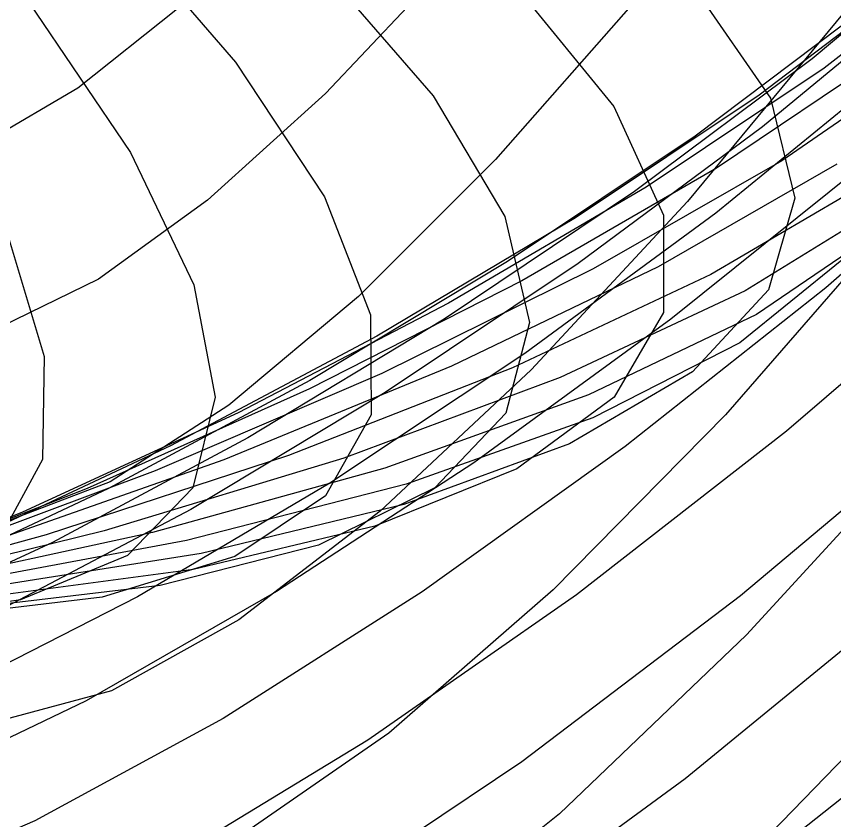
# Model space of a CAD drawing. Header units: metres. Extents: x 6 to 209, y 2 to 206.
# Drawn here: x 125.48 to 150.95, y 36.48 to 61.52 of the extents above; entities that cross this region are included whole.
import ezdxf

# ---------------------------------------------------------------- set-up
doc = ezdxf.new("R2010")
doc.units = ezdxf.units.M

msp = doc.modelspace()

# ---------------------------------------------------------------- linework, layer by layer
for points in [[(153.4368, 43.6337), (146.2971, 37.7815), (139.2701, 32.6383), (132.5862, 28.4038), (126.4556, 25.2533), (121.061, 23.3316), (116.552, 22.7471), (113.0394, 23.5681), (110.5926, 25.8199), (109.2373, 29.4834), (108.9549, 34.4953), (109.6845, 40.75), (111.325, 48.1027), (113.7401, 56.3737), (116.7633, 65.3543), (120.2047, 74.8137), (123.8586, 84.5057), (127.5115, 94.1777), (130.9504, 103.5779), (133.9711, 112.4639)], [(154.1801, 48.7767), (148.2046, 42.2648), (142.3814, 36.6945), (136.8891, 32.2865), (131.8863, 29.2278), (127.5054, 27.6645), (123.8491, 27.6962), (120.9863, 29.3722), (118.9509, 32.689), (117.7405, 37.5901), (117.3174, 43.967), (117.6104, 51.6629), (118.5181, 60.4772), (119.9131, 70.172), (121.6475, 80.4798), (123.5591, 91.1125), (125.4774, 101.7704), (127.2312, 112.1527)], [(151.6573, 37.5611), (144.2333, 31.675), (137.077, 26.6913), (130.4163, 22.8104), (124.4527, 20.2016), (119.3551, 18.9969), (115.2537, 19.2864), (112.2366, 21.1141), (110.3467, 24.4766), (109.5808, 29.3222), (109.8908, 35.5526), (111.1857, 43.0254), (113.3358, 51.5591), (116.1782, 60.9381), (119.5231, 70.9204), (123.1614, 81.2449), (126.873, 91.6398), (130.4356, 101.8317), (133.6329, 111.5545)], [(153.9663, 62.4371), (148.6979, 58.0851), (142.9597, 53.8273), (136.9584, 49.8085), (130.9051, 46.1722), (125.0075, 43.0555), (119.463, 40.5842), (114.4517, 38.8684), (110.1299, 37.9981), (106.625, 38.0399), (104.0313, 39.0344), (102.4066, 40.9945), (101.7708, 43.9044), (102.1053, 47.7198), (103.3542, 52.3688), (105.4263, 57.7544), (108.1992, 63.7569), (111.5238, 70.2375), (115.23, 77.043), (119.1333, 84.0104), (123.0418, 90.9716), (126.7633, 97.7593), (130.1129, 104.2118), (132.9196, 110.178)], [(151.9575, 91.5094), (149.6842, 87.0127), (146.9638, 82.3311), (143.9016, 77.6228), (140.6095, 73.0516), (137.2024, 68.781), (133.7937, 64.9685), (130.4918, 61.7601), (127.3958, 59.2845), (124.5926, 57.6489), (122.1536, 56.935), (120.1325, 57.1954), (118.5637, 58.4516), (117.461, 60.693), (116.8179, 63.8772), (116.6077, 67.9302), (116.7854, 72.7496), (117.2888, 78.2071), (118.0422, 84.153), (118.9588, 90.4209), (119.9444, 96.8333), (120.9017, 103.2072), (121.7338, 109.3605)], [(152.8411, 59.9584), (147.2462, 55.3995), (141.3083, 51.0265), (135.2378, 46.993), (129.2445, 43.4477), (123.5301, 40.5294), (118.281, 38.3614), (113.6622, 37.0473), (109.8111, 36.6671), (106.8335, 37.2741), (104.7997, 38.8927), (103.7426, 41.517), (103.6566, 45.1109), (104.4984, 49.6085), (106.1889, 54.9166), (108.6167, 60.9165), (111.6418, 67.4686), (115.1017, 74.416), (118.8176, 81.5899), (122.6008, 88.8143), (126.2603, 95.9124), (129.6097, 102.7114), (132.4748, 109.0483)], [(153.2074, 73.2972), (149.0757, 67.5056), (144.7549, 62.028), (140.3912, 57.0647), (136.1253, 52.8031), (132.0882, 49.4119), (128.396, 47.0342), (125.1464, 45.7823), (122.4152, 45.7337), (120.2543, 46.9278), (118.6895, 49.3639), (117.7204, 53.0011), (117.321, 57.7593), (117.4405, 63.5211), (118.0061, 70.1357), (118.9259, 77.4239), (120.0928, 85.1835), (121.389, 93.1962), (122.6907, 101.2348), (123.8731, 109.0705)], [(80.0046, 108.2671), (85.4941, 102.6512), (91.5548, 96.7641), (97.941, 90.7136), (104.3951, 84.6128), (110.6574, 78.5768), (116.4754, 72.72), (121.6128, 67.1523), (125.8585, 61.9766), (129.034, 57.2856), (131.0001, 53.1592), (131.6621, 49.6627), (130.973, 46.8448), (128.9358, 44.7367), (125.6032, 43.3513), (121.076, 42.6833), (115.4994, 42.7097), (109.0586, 43.3912), (101.9714, 44.6736), (94.4815, 46.49), (86.8491, 48.7632), (79.3423, 51.409), (72.2272, 54.3384)], [(77.55, 108.0498), (83.3273, 102.8976), (89.7893, 97.4883), (96.6842, 91.9092), (103.7444, 86.2525), (110.6963, 80.6136), (117.2707, 75.088), (123.2117, 69.7692), (128.2869, 64.7463), (132.295, 60.1015), (135.0735, 55.9079), (136.5045, 52.228), (136.5192, 49.1118), (135.1003, 46.5959), (132.2825, 44.7026), (128.152, 43.4397), (122.843, 42.8008), (116.5331, 42.7654), (109.4375, 43.3005), (101.8008, 44.3618), (93.8889, 45.8953), (85.9793, 47.8393), (78.3515, 50.1272), (71.277, 52.6889)], [(82.3662, 108.02), (87.4719, 101.9888), (93.0368, 95.689), (98.8252, 89.2477), (104.5935, 82.7968), (110.0991, 76.4693), (115.1093, 70.3954), (119.41, 64.6984), (122.8133, 59.4916), (125.1646, 54.8746), (126.3486, 50.9307), (126.2932, 47.7244), (124.9724, 45.2999), (122.4075, 43.68), (118.6666, 42.8657), (113.862, 42.8366), (108.1466, 43.5521), (101.7088, 44.9529), (94.7654, 46.9636), (87.5544, 49.4954), (80.3265, 52.4494), (73.3361, 55.7201)], [(151.7667, 56.8517), (145.8479, 52.0907), (139.7136, 47.6234), (133.5773, 43.6117), (127.6469, 40.2083), (122.117, 37.5516), (117.1627, 35.7606), (112.9329, 34.93), (109.5459, 35.1273), (107.0853, 36.3897), (105.5972, 38.7222), (105.0893, 42.0979), (105.5308, 46.4575), (106.8539, 51.7115), (108.9569, 57.7427), (111.7082, 64.4099), (114.9513, 71.5518), (118.5113, 78.993), (122.2011, 86.5483), (125.8289, 94.0299), (129.2057, 101.2522), (132.1519, 108.0384)], [(152.9824, 55.3652), (147.5482, 49.1204), (142.1891, 43.6635), (137.0724, 39.2072), (132.349, 35.9353), (128.148, 33.9961), (124.5725, 33.4971), (121.6961, 34.5002), (119.561, 37.0195), (118.1765, 41.02), (117.5196, 46.4185), (117.5361, 53.0858), (118.1432, 60.8507), (119.233, 69.5054), (120.6775, 78.8121), (122.333, 88.5111), (124.0468, 98.329), (125.6631, 107.988)], [(151.9083, 61.7875), (146.6052, 57.7975), (140.7689, 53.8872), (134.6104, 50.1863), (128.3479, 46.8245), (122.1989, 43.9272), (116.3724, 41.6106), (111.0621, 39.9777), (106.4388, 39.1148), (102.6453, 39.0873), (99.791, 39.9384), (97.9484, 41.6859), (97.1508, 44.3221), (97.3914, 47.8134), (98.6235, 52.1008), (100.763, 57.1016), (103.6913, 62.7116), (107.2599, 68.8085), (111.2963, 75.2553), (115.6101, 81.9043), (120.0005, 88.6022), (124.2638, 95.1943), (128.2006, 101.5293), (131.624, 107.4643)], [(156.6023, 58.2607), (150.6679, 53.0727), (144.4297, 48.1277), (138.1067, 43.6021), (131.9148, 39.6648), (126.0587, 36.4709), (120.7251, 34.1566), (116.0761, 32.8335), (112.2441, 32.5849), (109.3269, 33.4625), (107.385, 35.4842), (106.4396, 38.6329), (106.4727, 42.8571), (107.4277, 48.0717), (109.2124, 54.161), (111.7025, 60.9819), (114.7467, 68.3685), (118.1726, 76.1374), (121.7934, 84.0932), (125.415, 92.0352), (128.8437, 99.7633), (131.8934, 107.0849)], [(155.8199, 54.0726), (149.4508, 48.6052), (142.9081, 43.5154), (136.4169, 38.9897), (130.1938, 35.2023), (124.4388, 32.3082), (119.3288, 30.4385), (115.0116, 29.6944), (111.6007, 30.1442), (109.1721, 31.8203), (107.7619, 34.7176), (107.3653, 38.7933), (107.9374, 43.968), (109.3956, 50.1279), (111.6228, 57.1284), (114.4723, 64.7985), (117.7735, 72.9463), (121.3388, 81.3649), (124.9708, 89.8395), (128.4696, 98.1537), (131.6412, 106.0968)], [(155.1821, 64.3435), (150.2497, 60.1968), (144.719, 56.0674), (138.7923, 52.0907), (132.6812, 48.4038), (126.599, 45.1408), (120.7536, 42.4284), (115.3395, 40.3805), (110.5319, 39.095), (106.4799, 38.6494), (103.3017, 39.098), (101.0806, 40.47), (99.8625, 42.7674), (99.6541, 45.9654), (100.4232, 50.012), (102.1005, 54.8298), (104.5816, 60.318), (107.732, 66.3557), (111.3917, 72.8049), (115.3814, 79.5155), (119.5093, 86.3292), (123.5782, 93.085), (127.3933, 99.624), (130.7692, 105.7942)], [(153.3956, 83.3703), (150.1643, 78.0898), (146.5902, 72.8427), (142.8018, 67.813), (138.9291, 63.1827), (135.0992, 59.1246), (131.4317, 55.7964), (128.0345, 53.3348), (125.0003, 51.8506), (122.4034, 51.4245), (120.2972, 52.1038), (118.7127, 53.9004), (117.6578, 56.7902), (117.117, 60.7132), (117.0528, 65.5753), (117.407, 71.2512), (118.1038, 77.5884), (119.0524, 84.4119), (120.1512, 91.5303), (121.2918, 98.7417), (122.3633, 105.8405)], [(154.7496, 42.0569), (148.2738, 35.3883), (142.0386, 29.8201), (136.2317, 25.5776), (131.0167, 22.847), (126.527, 21.7681), (122.8619, 22.429), (120.0833, 24.863), (118.2141, 29.046), (117.2378, 34.8973), (117.1001, 42.2816), (117.7113, 51.0133), (118.9502, 60.862), (120.6692, 71.5601), (122.7006, 82.8116), (124.8635, 94.3016), (126.9708, 105.7069)], [(154.799, 49.1783), (148.0201, 43.4782), (141.2065, 38.3112), (134.5872, 33.8721), (128.3771, 30.3373), (122.7693, 27.8591), (117.9284, 26.5591), (113.9853, 26.5248), (111.0328, 27.8051), (109.1229, 30.409), (108.2652, 34.3043), (108.4277, 39.4187), (109.5377, 45.6417), (111.4859, 52.8277), (114.1303, 60.8011), (117.302, 69.3612), (120.8123, 78.2891), (124.4595, 87.3546), (128.0371, 96.3235), (131.3417, 104.9653)], [(151.2451, 61.6515), (146.3697, 55.7602), (141.5042, 50.5133), (136.8031, 46.1119), (132.408, 42.7337), (128.4422, 40.5258), (125.0071, 39.5996), (122.1785, 40.0264), (120.0044, 41.8347), (118.5036, 45.0082), (117.6656, 49.4863), (117.4511, 55.1655), (117.7944, 61.9026), (118.6061, 69.5192), (119.7766, 77.8073), (121.1812, 86.5362), (122.6847, 95.4599), (124.1475, 104.3256)], [(124.2796, 77.3565), (131.4781, 73.424), (137.7445, 69.5853), (142.8573, 65.8751), (146.6358, 62.3285), (148.9463, 58.9799), (149.707, 55.863), (148.8908, 53.0098), (146.5263, 50.4506), (142.6968, 48.213), (137.5373, 46.3219), (131.2299, 44.7983), (123.9973, 43.6597)], [(124.5191, 74.9877), (131.097, 70.6026), (136.6781, 66.396), (141.0582, 62.4182), (144.0757, 58.7159), (145.6174, 55.3319), (145.6229, 52.3039), (144.0863, 49.6641), (141.0571, 47.4382), (136.6376, 45.6457), (130.9804, 44.2987), (124.282, 43.4028)], [(124.1778, 72.4221), (130.0398, 67.6672), (134.8594, 63.1869), (138.4522, 59.0442), (140.6779, 55.2954), (141.445, 51.9885), (140.715, 49.1623), (138.503, 46.8456), (134.8776, 45.0566), (129.9587, 43.8033), (123.9129, 43.0826)], [(155.3281, 63.5826), (150.6144, 59.907), (145.0785, 56.2062), (138.9251, 52.5913), (132.3772, 49.1783), (125.6678, 46.0839), (119.032, 43.4217)], [(153.632, 62.904), (148.5944, 59.0649), (142.8812, 55.246), (136.7015, 51.5683), (130.2769, 48.1555), (123.8335, 45.1296)], [(154.2325, 60.4163), (149.2987, 57.0262), (143.4349, 53.6579), (136.8568, 50.4061), (129.8023, 47.3701), (122.5231, 44.6501)], [(152.5463, 60.3503), (147.2638, 56.794), (141.2082, 53.2831), (134.6006, 49.9238), (127.6784, 46.8253), (120.6866, 44.0958)], [(151.0136, 56.9181), (145.4538, 53.7226), (139.017, 50.6264), (131.9371, 47.7169), (124.4681, 45.0834)], [(152.2239, 56.4942), (147.0907, 53.4869), (140.9233, 50.582), (133.9465, 47.8532), (126.4115, 45.3773), (118.5871, 43.2309)], [(152.7492, 55.7998), (148.1654, 52.9753), (142.4028, 50.2779), (135.6716, 47.7672), (128.2144, 45.5056), (120.2979, 43.5556), (112.2029, 41.9786), (104.2151, 40.8321), (96.6143, 40.1679), (89.6648, 40.0302), (83.6064, 40.4539), (78.6452, 41.4631), (74.9471, 43.0699), (72.6316, 45.2737)], [(152.434, 54.9099), (148.511, 52.2379), (143.2848, 49.7393), (136.9454, 47.4601), (129.7208, 45.4479), (121.8691, 43.7497), (113.6695, 42.4115), (105.412, 41.4759), (97.3876, 40.9811), (89.8774, 40.9592), (83.1437, 41.4352), (77.4194, 42.4261), (72.9011, 43.9394)], [(151.1658, 53.933), (147.993, 51.3573), (143.4198, 49.0211), (137.6107, 46.9585), (130.7733, 45.2027), (123.1509, 43.7855), (115.0142, 42.7363), (106.6511, 42.0808), (98.3568, 41.8411), (90.4238, 42.0338), (83.1306, 42.6703), (76.7329, 43.7557), (71.454, 45.2886)]]:
    msp.add_lwpolyline(points)

doc.saveas('drawing.dxf')
